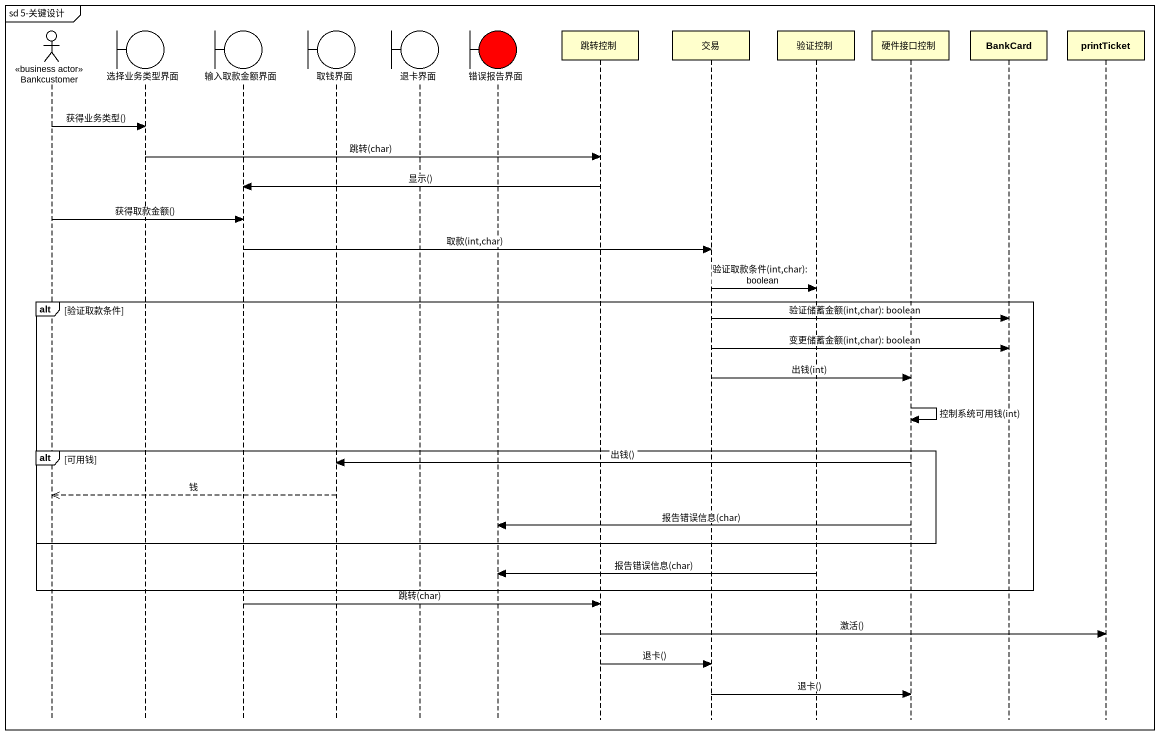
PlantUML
@startuml
mainframe sd 5-关键设计
hide footbox
actor Bankcustomer <<business actor>>
boundary 选择业务类型界面
boundary 输入取款金额界面
boundary 取钱界面
boundary 退卡界面
boundary 错误报告界面 #FF0000
participant 跳转控制
participant 交易
participant 验证控制
participant 硬件接口控制
participant BankCard
participant printTicket

Bankcustomer -> 选择业务类型界面 : 获得业务类型()
选择业务类型界面 -> 跳转控制 : 跳转(char)
跳转控制 -> 输入取款金额界面 : 显示()
Bankcustomer -> 输入取款金额界面 : 获得取款金额()
输入取款金额界面 -> 交易 : 取款(int,char)
交易 -> 验证控制 : 验证取款条件(int,char): boolean
alt 验证取款条件
  交易 -> BankCard : 验证储蓄金额(int,char): boolean
  交易 -> BankCard : 变更储蓄金额(int,char): boolean
  交易 -> 硬件接口控制 : 出钱(int)
  硬件接口控制 -> 硬件接口控制 : 控制系统可用钱(int)
  alt 可用钱
    硬件接口控制 -> 取钱界面 : 出钱()
    取钱界面 -->> Bankcustomer : 钱
    硬件接口控制 -> 错误报告界面 : 报告错误信息(char)
  end
  验证控制 -> 错误报告界面 : 报告错误信息(char)
end
输入取款金额界面 -> 跳转控制 : 跳转(char)
跳转控制 -> printTicket : 激活()
跳转控制 -> 交易 : 退卡()
交易 -> 硬件接口控制 : 退卡()
@enduml
